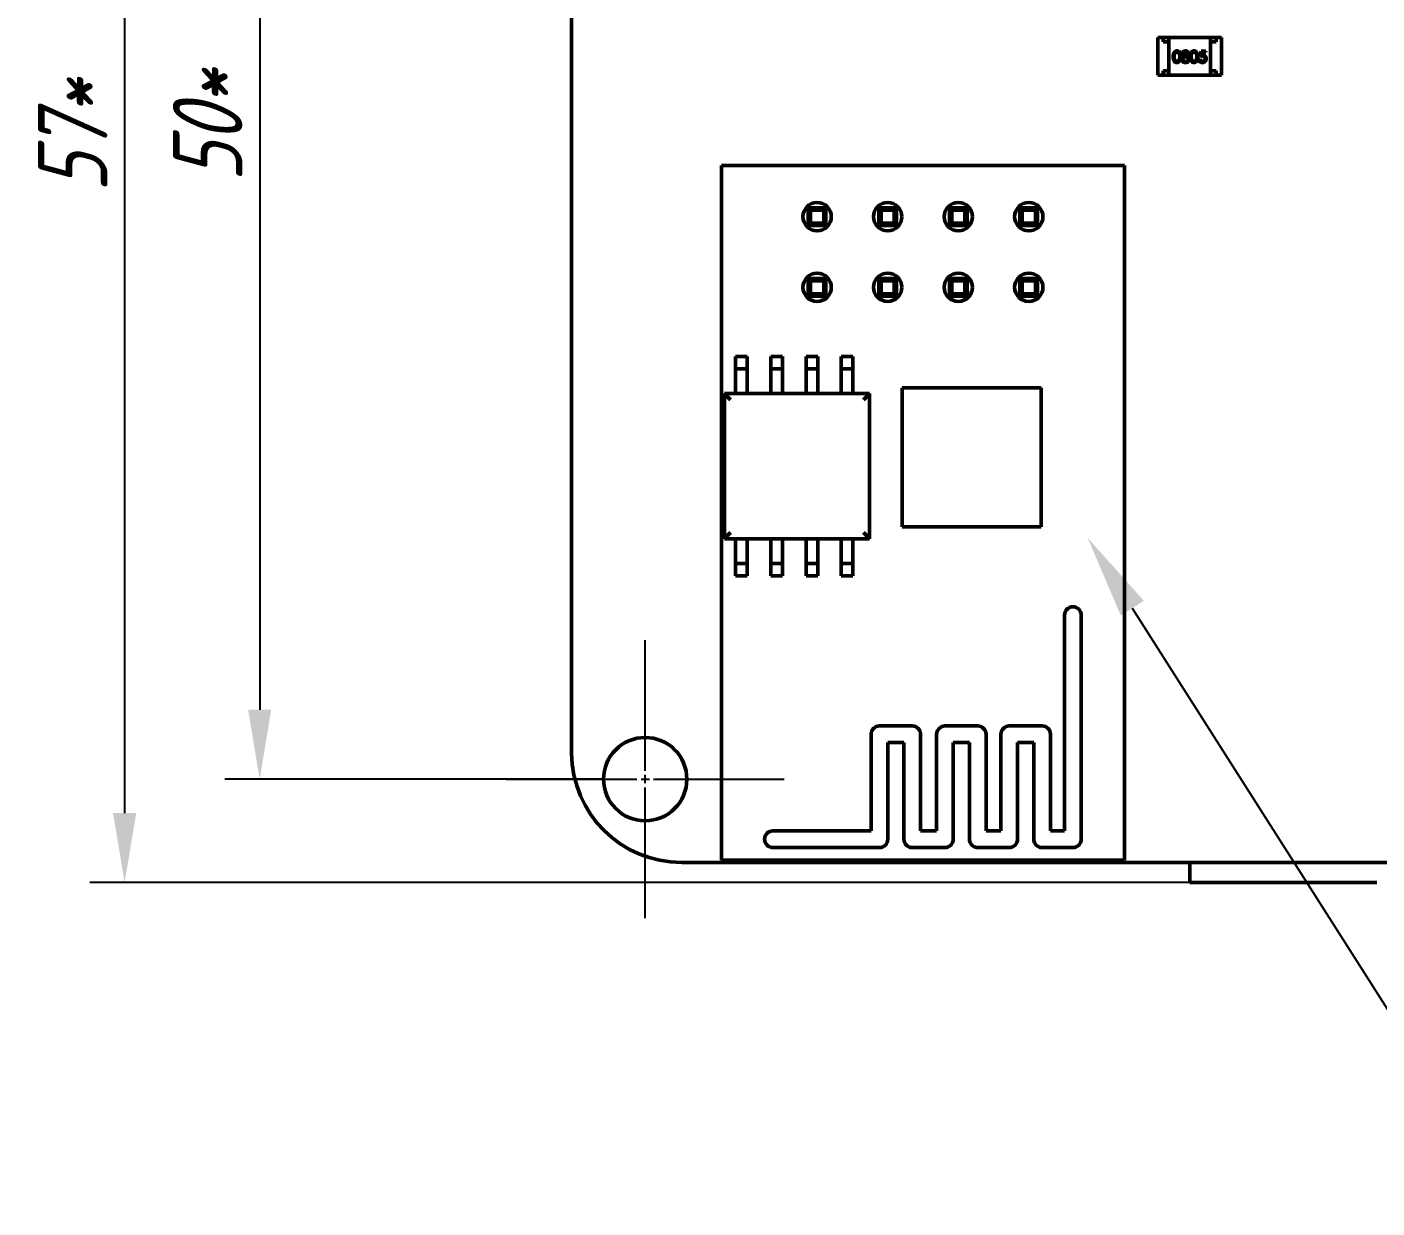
# Model space of a CAD drawing. Header units: millimetres. Extents: x 3004 to 446186229, y 1206 to 1506.
# Drawn here: x 3052.62 to 3101.22, y 1395.11 to 1437.61 of the extents above; entities that cross this region are included whole.
import ezdxf
from ezdxf import colors
from ezdxf.entities.mleader import LeaderData, LeaderLine
from ezdxf.math import Vec2, Vec3

# ---------------------------------------------------------------- set-up
doc = ezdxf.new("R2010")
doc.units = ezdxf.units.MM
doc.linetypes.add('CENTER2', pattern=[28.575, 19.05, -3.175, 3.175, -3.175])
doc.layers.add('Tonk', color=7, linetype='Continuous', lineweight=25)
doc.layers.add('Видимый контур (ГОСТ)', color=7, linetype='Continuous', lineweight=50)
doc.styles.get("Standard").update_dxf_attribs({"font": '', "width": 0.8, "oblique": 15})
doc.styles.get('Standard').set_extended_font_data('GOST type B')
doc.dimstyles.new('ISO-25', dxfattribs={"dimtxt": 2.5, "dimasz": 2.5, "dimexe": 1.25, "dimexo": 0, "dimtad": 1, "dimtxsty": 'Standard', "dimcen": 2.5, "dimadec": 0, "dimazin": 0, "dimtfac": 1, "dimtmove": 0, "dimatfit": 3, "dimfxl": 1, "dimarcsym": 0})

# ---------------------------------------------------------------- blocks, each defined once
blk = doc.blocks.new('*D36')
at = {"layer": 'Tonk', "color": 0, "lineweight": -2, "transparency": 16777216}
for p, q in [((3076.652, 1460.531), (3054.888, 1460.531)), ((3056.138, 1458.031), (3056.138, 1409.327)), ((3094.488, 1406.827), (3054.888, 1406.827))]:
    blk.add_line(p, q, dxfattribs=at)
at = {"layer": 'Tonk', "color": 0, "transparency": 16777216}
for points in [[(3055.721, 1458.031), (3056.555, 1458.031), (3056.138, 1460.531)], [(3055.721, 1409.327), (3056.555, 1409.327), (3056.138, 1406.827)]]:
    blk.add_solid(points, dxfattribs=at)
at = {"layer": 'Tonk', "color": 0, "transparency": 16777216, "insert": (3054.263, 1433.679), "char_height": 2.5, "attachment_point": 5, "rotation": 90}
blk.add_mtext('57*', dxfattribs=at)
blk = doc.blocks.new('*U42')
at = {"layer": 'Tonk', "color": 0, "linetype": 'CENTER2', "transparency": 16777216}
for p, q in [((0, 0.3), (0, 5)), ((-5, 0), (-0.3, 0)), ((0.3, 0), (5, 0)), ((0, -5), (0, -0.3))]:
    blk.add_line(p, q, dxfattribs=at)
at = {"layer": 'Tonk', "color": 0, "linetype": 'Continuous', "transparency": 16777216}
for p, q in [((-0.15, 0), (0.15, 0)), ((0, -0.15), (0, 0.15))]:
    blk.add_line(p, q, dxfattribs=at)
blk = doc.blocks.new('*D47')
at = {"layer": 'Tonk', "color": 0, "lineweight": -2, "transparency": 16777216}
for p, q in [((3073.377, 1457.537), (3059.749, 1457.537)), ((3060.999, 1455.037), (3060.999, 1413.047)), ((3073.377, 1410.547), (3059.749, 1410.547))]:
    blk.add_line(p, q, dxfattribs=at)
at = {"layer": 'Tonk', "color": 0, "transparency": 16777216}
for points in [[(3060.582, 1455.037), (3061.415, 1455.037), (3060.999, 1457.537)], [(3060.582, 1413.047), (3061.415, 1413.047), (3060.999, 1410.547)]]:
    blk.add_solid(points, dxfattribs=at)
at = {"layer": 'Tonk', "color": 0, "transparency": 16777216, "insert": (3059.124, 1434.042), "char_height": 2.5, "attachment_point": 5, "rotation": 90}
blk.add_mtext('50*', dxfattribs=at)

msp = doc.modelspace()

# ---------------------------------------------------------------- linework, layer by layer
at = {"layer": 'Видимый контур (ГОСТ)'}
for p, q in [((3072.22695, 1411.48704), (3072.22195, 1456.10204)), ((3093.32695, 1435.88204), (3093.32695, 1437.23204)), ((3093.32695, 1437.23204), (3093.52695, 1437.23204)), ((3093.72695, 1437.23204), (3093.52695, 1437.23204)), ((3093.52695, 1437.23204), (3093.52695, 1437.08204)), ((3093.52695, 1437.08204), (3093.72695, 1437.08204)), ((3095.22695, 1437.23204), (3093.72695, 1437.23204)), ((3093.72695, 1437.23204), (3093.72695, 1435.88204)), ((3093.72695, 1436.03204), (3093.72695, 1437.08204)), ((3095.42695, 1437.23204), (3095.22695, 1437.23204)), ((3095.22695, 1437.23204), (3095.22695, 1435.88204)), ((3095.22695, 1437.08204), (3095.42695, 1437.08204)), ((3095.22695, 1436.03204), (3095.22695, 1437.08204)), ((3095.62695, 1437.23204), (3095.42695, 1437.23204)), ((3095.42695, 1437.08204), (3095.42695, 1437.23204)), ((3095.62695, 1435.88204), (3095.62695, 1437.23204)), ((3094.85356, 1436.54421), (3094.89459, 1436.74421)), ((3094.89459, 1436.74421), (3095.05869, 1436.74421)), ((3094.92263, 1436.70319), (3094.90108, 1436.59798)), ((3095.05869, 1436.70319), (3094.92263, 1436.70319)), ((3095.05869, 1436.74421), (3095.05869, 1436.70319)), ((3094.81254, 1436.44678), (3094.84844, 1436.44678)), ((3093.32695, 1435.88204), (3093.52695, 1435.88204)), ((3093.52695, 1436.03204), (3093.52695, 1435.88204)), ((3093.72695, 1436.03204), (3093.52695, 1436.03204)), ((3093.52695, 1435.88204), (3093.72695, 1435.88204)), ((3095.22695, 1435.88204), (3093.72695, 1435.88204)), ((3095.42695, 1436.03204), (3095.22695, 1436.03204)), ((3095.22695, 1435.88204), (3095.42695, 1435.88204)), ((3095.42695, 1435.88204), (3095.42695, 1436.03204)), ((3095.62695, 1435.88204), (3095.42695, 1435.88204)), ((3077.62696, 1432.62705), (3077.62696, 1407.62705)), ((3092.12696, 1432.62705), (3077.62696, 1432.62705)), ((3092.12696, 1407.62705), (3092.12696, 1432.62705)), ((3080.74946, 1430.47044), (3080.74946, 1431.10544)), ((3080.74946, 1431.10544), (3081.38446, 1431.10544)), ((3080.82985, 1431.02506), (3080.74946, 1431.10544)), ((3080.82985, 1431.02506), (3081.30408, 1431.02506)), ((3080.82985, 1430.55083), (3080.82985, 1431.02506)), ((3081.30408, 1431.02506), (3081.38446, 1431.10544)), ((3081.30408, 1431.02506), (3081.30408, 1430.55083)), ((3081.38446, 1431.10544), (3081.38446, 1430.47044)), ((3083.28946, 1430.47044), (3083.28946, 1431.10544)), ((3083.28946, 1431.10544), (3083.92446, 1431.10544)), ((3083.36985, 1431.02506), (3083.28946, 1431.10544)), ((3083.36985, 1431.02506), (3083.84408, 1431.02506)), ((3083.36985, 1430.55083), (3083.36985, 1431.02506)), ((3083.84408, 1431.02506), (3083.92446, 1431.10544)), ((3083.84408, 1431.02506), (3083.84408, 1430.55083)), ((3083.92446, 1431.10544), (3083.92446, 1430.47044)), ((3085.82946, 1430.47044), (3085.82946, 1431.10544)), ((3085.82946, 1431.10544), (3086.46446, 1431.10544)), ((3085.90985, 1431.02506), (3085.82946, 1431.10544)), ((3085.90985, 1431.02506), (3086.38408, 1431.02506)), ((3085.90985, 1430.55083), (3085.90985, 1431.02506)), ((3086.38408, 1431.02506), (3086.46446, 1431.10544)), ((3086.38408, 1431.02506), (3086.38408, 1430.55083)), ((3086.46446, 1431.10544), (3086.46446, 1430.47044)), ((3088.36946, 1430.47044), (3088.36946, 1431.10544)), ((3088.36946, 1431.10544), (3089.00446, 1431.10544)), ((3088.44985, 1431.02506), (3088.36946, 1431.10544)), ((3088.44985, 1431.02506), (3088.92408, 1431.02506)), ((3088.44985, 1430.55083), (3088.44985, 1431.02506)), ((3088.92408, 1431.02506), (3089.00446, 1431.10544)), ((3088.92408, 1431.02506), (3088.92408, 1430.55083)), ((3089.00446, 1431.10544), (3089.00446, 1430.47044)), ((3080.82985, 1430.55083), (3080.74946, 1430.47044)), ((3081.38446, 1430.47044), (3080.74946, 1430.47044)), ((3081.30408, 1430.55083), (3080.82985, 1430.55083)), ((3081.30408, 1430.55083), (3081.38446, 1430.47044)), ((3083.36985, 1430.55083), (3083.28946, 1430.47044)), ((3083.92446, 1430.47044), (3083.28946, 1430.47044)), ((3083.84408, 1430.55083), (3083.36985, 1430.55083)), ((3083.84408, 1430.55083), (3083.92446, 1430.47044)), ((3085.90985, 1430.55083), (3085.82946, 1430.47044)), ((3086.46446, 1430.47044), (3085.82946, 1430.47044)), ((3086.38408, 1430.55083), (3085.90985, 1430.55083)), ((3086.38408, 1430.55083), (3086.46446, 1430.47044)), ((3088.44985, 1430.55083), (3088.36946, 1430.47044)), ((3089.00446, 1430.47044), (3088.36946, 1430.47044)), ((3088.92408, 1430.55083), (3088.44985, 1430.55083)), ((3088.92408, 1430.55083), (3089.00446, 1430.47044)), ((3080.74946, 1427.93044), (3080.74946, 1428.56544)), ((3080.74946, 1428.56544), (3081.38446, 1428.56544)), ((3080.82985, 1428.48506), (3080.74946, 1428.56544)), ((3080.82985, 1428.48506), (3081.30408, 1428.48506)), ((3080.82985, 1428.01083), (3080.82985, 1428.48506)), ((3081.30408, 1428.48506), (3081.38446, 1428.56544)), ((3081.30408, 1428.48506), (3081.30408, 1428.01083)), ((3081.38446, 1428.56544), (3081.38446, 1427.93044)), ((3083.28946, 1427.93044), (3083.28946, 1428.56544)), ((3083.28946, 1428.56544), (3083.92446, 1428.56544)), ((3083.36985, 1428.48506), (3083.28946, 1428.56544)), ((3083.36985, 1428.48506), (3083.84408, 1428.48506)), ((3083.36985, 1428.01083), (3083.36985, 1428.48506)), ((3083.84408, 1428.48506), (3083.92446, 1428.56544)), ((3083.84408, 1428.48506), (3083.84408, 1428.01083)), ((3083.92446, 1428.56544), (3083.92446, 1427.93044)), ((3085.82946, 1427.93044), (3085.82946, 1428.56544)), ((3085.82946, 1428.56544), (3086.46446, 1428.56544)), ((3085.90985, 1428.48506), (3085.82946, 1428.56544)), ((3085.90985, 1428.48506), (3086.38408, 1428.48506)), ((3085.90985, 1428.01083), (3085.90985, 1428.48506)), ((3086.38408, 1428.48506), (3086.46446, 1428.56544)), ((3086.38408, 1428.48506), (3086.38408, 1428.01083)), ((3086.46446, 1428.56544), (3086.46446, 1427.93044)), ((3088.36946, 1427.93044), (3088.36946, 1428.56544)), ((3088.36946, 1428.56544), (3089.00446, 1428.56544)), ((3088.44985, 1428.48506), (3088.36946, 1428.56544)), ((3088.44985, 1428.48506), (3088.92408, 1428.48506)), ((3088.44985, 1428.01083), (3088.44985, 1428.48506)), ((3088.92408, 1428.48506), (3089.00446, 1428.56544)), ((3088.92408, 1428.48506), (3088.92408, 1428.01083)), ((3089.00446, 1428.56544), (3089.00446, 1427.93044)), ((3080.82985, 1428.01083), (3080.74946, 1427.93044)), ((3081.38446, 1427.93044), (3080.74946, 1427.93044)), ((3081.30408, 1428.01083), (3080.82985, 1428.01083)), ((3081.30408, 1428.01083), (3081.38446, 1427.93044)), ((3083.36985, 1428.01083), (3083.28946, 1427.93044)), ((3083.92446, 1427.93044), (3083.28946, 1427.93044)), ((3083.84408, 1428.01083), (3083.36985, 1428.01083)), ((3083.84408, 1428.01083), (3083.92446, 1427.93044)), ((3085.90985, 1428.01083), (3085.82946, 1427.93044)), ((3086.46446, 1427.93044), (3085.82946, 1427.93044)), ((3086.38408, 1428.01083), (3085.90985, 1428.01083)), ((3086.38408, 1428.01083), (3086.46446, 1427.93044)), ((3088.44985, 1428.01083), (3088.36946, 1427.93044)), ((3089.00446, 1427.93044), (3088.36946, 1427.93044)), ((3088.92408, 1428.01083), (3088.44985, 1428.01083)), ((3088.92408, 1428.01083), (3089.00446, 1427.93044)), ((3078.12696, 1425.76205), (3078.54696, 1425.76205)), ((3078.12696, 1425.51205), (3078.12696, 1425.76205)), ((3078.12696, 1425.31205), (3078.12696, 1425.51205)), ((3078.54696, 1425.51205), (3078.54696, 1425.76205)), ((3078.54696, 1425.31205), (3078.54696, 1425.51205)), ((3079.39696, 1425.76205), (3079.81696, 1425.76205)), ((3079.39696, 1425.51205), (3079.39696, 1425.76205)), ((3079.39696, 1425.31205), (3079.39696, 1425.51205)), ((3079.81696, 1425.51205), (3079.81696, 1425.76205)), ((3079.81696, 1425.31205), (3079.81696, 1425.51205)), ((3080.66696, 1425.76205), (3081.08696, 1425.76205)), ((3080.66696, 1425.51205), (3080.66696, 1425.76205)), ((3080.66696, 1425.31205), (3080.66696, 1425.51205)), ((3081.08696, 1425.51205), (3081.08696, 1425.76205)), ((3081.08696, 1425.31205), (3081.08696, 1425.51205)), ((3081.93696, 1425.76205), (3082.35696, 1425.76205)), ((3081.93696, 1425.51205), (3081.93696, 1425.76205)), ((3081.93696, 1425.31205), (3081.93696, 1425.51205)), ((3082.35696, 1425.51205), (3082.35696, 1425.76205)), ((3082.35696, 1425.31205), (3082.35696, 1425.51205)), ((3078.12696, 1425.31205), (3078.54696, 1425.31205)), ((3078.12696, 1424.91205), (3078.12696, 1425.31205)), ((3078.54696, 1424.91205), (3078.54696, 1425.31205)), ((3079.39696, 1425.31205), (3079.81696, 1425.31205)), ((3079.39696, 1424.91205), (3079.39696, 1425.31205)), ((3079.81696, 1424.91205), (3079.81696, 1425.31205)), ((3080.66696, 1425.31205), (3081.08696, 1425.31205)), ((3080.66696, 1424.91205), (3080.66696, 1425.31205)), ((3081.08696, 1424.91205), (3081.08696, 1425.31205)), ((3081.93696, 1425.31205), (3082.35696, 1425.31205)), ((3081.93696, 1424.91205), (3081.93696, 1425.31205)), ((3082.35696, 1424.91205), (3082.35696, 1425.31205)), ((3078.12696, 1424.42705), (3078.12696, 1424.91205)), ((3078.54696, 1424.42705), (3078.54696, 1424.91205)), ((3079.39696, 1424.42705), (3079.39696, 1424.91205)), ((3079.81696, 1424.42705), (3079.81696, 1424.91205)), ((3080.66696, 1424.42705), (3080.66696, 1424.91205)), ((3081.08696, 1424.42705), (3081.08696, 1424.91205)), ((3081.93696, 1424.42705), (3081.93696, 1424.91205)), ((3082.35696, 1424.42705), (3082.35696, 1424.91205)), ((3084.12696, 1424.62705), (3084.12696, 1419.62705)), ((3089.12696, 1424.62705), (3084.12696, 1424.62705)), ((3089.12696, 1419.62705), (3089.12696, 1424.62705)), ((3077.72696, 1419.19705), (3077.72696, 1424.42705)), ((3077.72696, 1424.42705), (3082.95696, 1424.42705)), ((3077.83291, 1424.3211), (3077.72696, 1424.42705)), ((3077.83291, 1424.3211), (3077.95108, 1424.20293)), ((3082.85102, 1424.3211), (3082.73284, 1424.20293)), ((3082.85102, 1424.3211), (3082.95696, 1424.42705)), ((3082.95696, 1424.42705), (3082.95696, 1419.19705)), ((3084.12696, 1419.62705), (3089.12696, 1419.62705)), ((3077.83291, 1419.30299), (3077.72696, 1419.19705)), ((3082.95696, 1419.19705), (3077.72696, 1419.19705)), ((3077.83291, 1419.30299), (3077.95108, 1419.42117)), ((3078.12696, 1418.71205), (3078.12696, 1419.19705)), ((3078.54696, 1418.71205), (3078.54696, 1419.19705)), ((3079.39696, 1418.71205), (3079.39696, 1419.19705)), ((3079.81696, 1418.71205), (3079.81696, 1419.19705)), ((3080.66696, 1418.71205), (3080.66696, 1419.19705)), ((3081.08696, 1418.71205), (3081.08696, 1419.19705)), ((3081.93696, 1418.71205), (3081.93696, 1419.19705)), ((3082.35696, 1418.71205), (3082.35696, 1419.19705)), ((3082.85102, 1419.30299), (3082.73284, 1419.42117)), ((3082.85102, 1419.30299), (3082.95696, 1419.19705)), ((3078.12696, 1418.31205), (3078.12696, 1418.71205)), ((3078.54696, 1418.31205), (3078.54696, 1418.71205)), ((3079.39696, 1418.31205), (3079.39696, 1418.71205)), ((3079.81696, 1418.31205), (3079.81696, 1418.71205)), ((3080.66696, 1418.31205), (3080.66696, 1418.71205)), ((3081.08696, 1418.31205), (3081.08696, 1418.71205)), ((3081.93696, 1418.31205), (3081.93696, 1418.71205)), ((3082.35696, 1418.31205), (3082.35696, 1418.71205)), ((3078.12696, 1418.31205), (3078.54696, 1418.31205)), ((3078.12696, 1418.11205), (3078.12696, 1418.31205)), ((3078.54696, 1418.11205), (3078.54696, 1418.31205)), ((3079.39696, 1418.31205), (3079.81696, 1418.31205)), ((3079.39696, 1418.11205), (3079.39696, 1418.31205)), ((3079.81696, 1418.11205), (3079.81696, 1418.31205)), ((3080.66696, 1418.31205), (3081.08696, 1418.31205)), ((3080.66696, 1418.11205), (3080.66696, 1418.31205)), ((3081.08696, 1418.11205), (3081.08696, 1418.31205)), ((3081.93696, 1418.31205), (3082.35696, 1418.31205)), ((3081.93696, 1418.11205), (3081.93696, 1418.31205)), ((3082.35696, 1418.11205), (3082.35696, 1418.31205)), ((3078.12696, 1418.11205), (3078.12696, 1417.86205)), ((3078.12696, 1417.86205), (3078.54696, 1417.86205)), ((3078.54696, 1418.11205), (3078.54696, 1417.86205)), ((3079.39696, 1418.11205), (3079.39696, 1417.86205)), ((3079.39696, 1417.86205), (3079.81696, 1417.86205)), ((3079.81696, 1418.11205), (3079.81696, 1417.86205)), ((3080.66696, 1418.11205), (3080.66696, 1417.86205)), ((3080.66696, 1417.86205), (3081.08696, 1417.86205)), ((3081.08696, 1418.11205), (3081.08696, 1417.86205)), ((3081.93696, 1418.11205), (3081.93696, 1417.86205)), ((3081.93696, 1417.86205), (3082.35696, 1417.86205)), ((3082.35696, 1418.11205), (3082.35696, 1417.86205)), ((3089.97398, 1416.45005), (3089.97398, 1408.68605)), ((3090.57398, 1408.38605), (3090.57398, 1416.45005)), ((3084.48998, 1412.46005), (3083.31098, 1412.46005)), ((3086.84798, 1412.46005), (3085.66898, 1412.46005)), ((3089.16698, 1412.46005), (3087.98298, 1412.46005)), ((3083.01098, 1412.16005), (3083.01098, 1408.68605)), ((3083.61098, 1408.38605), (3083.61098, 1411.86005)), ((3083.61098, 1411.86005), (3084.18998, 1411.86005)), ((3084.18998, 1411.86005), (3084.18998, 1408.38605)), ((3084.78998, 1408.68605), (3084.78998, 1412.16005)), ((3085.36898, 1412.16005), (3085.36898, 1408.68605)), ((3085.96898, 1408.38605), (3085.96898, 1411.86005)), ((3085.96898, 1411.86005), (3086.54798, 1411.86005)), ((3086.54798, 1411.86005), (3086.54798, 1408.38605)), ((3087.14798, 1408.68605), (3087.14798, 1412.16005)), ((3087.68298, 1412.16005), (3087.68298, 1408.68605)), ((3088.28298, 1408.38605), (3088.28298, 1411.86005)), ((3088.28298, 1411.86005), (3088.86698, 1411.86005)), ((3088.86698, 1411.86005), (3088.86698, 1408.38605)), ((3089.46698, 1408.68605), (3089.46698, 1412.16005)), ((3083.01098, 1408.68605), (3079.47598, 1408.68605)), ((3085.36898, 1408.68605), (3084.78998, 1408.68605)), ((3087.68298, 1408.68605), (3087.14798, 1408.68605)), ((3089.97398, 1408.68605), (3089.46698, 1408.68605)), ((3079.47598, 1408.08605), (3083.31098, 1408.08605)), ((3084.48998, 1408.08605), (3085.66898, 1408.08605)), ((3086.84798, 1408.08605), (3087.98298, 1408.08605)), ((3089.16698, 1408.08605), (3090.27398, 1408.08605)), ((3179.74995, 1407.54704), (3076.19195, 1407.54604)), ((3077.62696, 1407.62705), (3092.12696, 1407.62705)), ((3094.48771, 1406.82693), (3094.48771, 1407.54622)), ((3094.48771, 1406.82693), (3094.62959, 1406.82693)), ((3095.27396, 1406.82693), (3094.62959, 1406.82693)), ((3095.27396, 1406.82693), (3095.63208, 1406.82693)), ((3100.86334, 1406.82693), (3095.63208, 1406.82693)), ((3100.86334, 1406.82693), (3101.22145, 1406.82693))]:
    msp.add_line(p, q, dxfattribs=at)
for centre, radius in [((3081.06696, 1430.78794), 0.51), ((3083.60696, 1430.78794), 0.51), ((3086.14696, 1430.78794), 0.51), ((3088.68696, 1430.78794), 0.51), ((3081.06696, 1428.24794), 0.51), ((3083.60696, 1428.24794), 0.51), ((3086.14696, 1428.24794), 0.51), ((3088.68696, 1428.24794), 0.51), ((3074.87695, 1410.54704), 1.5)]:
    msp.add_circle(centre, radius, dxfattribs=at)
for centre, radius, start, end in [((3090.27398, 1416.45005), 0.3, 0, 180), ((3083.31098, 1412.16005), 0.3, 90.000001, 180), ((3084.48998, 1412.16005), 0.3, 0.000001, 90.000001), ((3085.66898, 1412.16005), 0.3, 90, 180.000001), ((3086.84798, 1412.16005), 0.3, 0.000001, 90), ((3087.98298, 1412.16005), 0.3, 90.000001, 180), ((3089.16698, 1412.16005), 0.3, 0.000001, 90), ((3076.18919, 1411.50833), 3.96229, 180.307911, 270.03998), ((3079.47598, 1408.38605), 0.3, 90.000001, 270.000001), ((3083.31098, 1408.38605), 0.3, 270.000001, 0), ((3084.48998, 1408.38605), 0.3, 180.000001, 270.000001), ((3085.66898, 1408.38605), 0.3, 270.000001, 0), ((3086.84798, 1408.38605), 0.3, 180.000001, 270), ((3087.98298, 1408.38605), 0.3, 270.000001, 0), ((3089.16698, 1408.38605), 0.3, 180.000001, 270), ((3090.27398, 1408.38605), 0.3, 270.000001, 0)]:
    msp.add_arc(centre, radius, start, end, dxfattribs=at)
for points, knots in [([(3093.88433, 1436.54405), (3093.88437, 1436.55046), (3093.88444, 1436.56292), (3093.88525, 1436.58106), (3093.8866, 1436.59809), (3093.88844, 1436.61399), (3093.89069, 1436.62878), (3093.89368, 1436.6424), (3093.89709, 1436.65493), (3093.90104, 1436.66641), (3093.9055, 1436.67699), (3093.91034, 1436.68687), (3093.91578, 1436.69603), (3093.92149, 1436.70462), (3093.92771, 1436.71249), (3093.93426, 1436.71977), (3093.94139, 1436.72627), (3093.94887, 1436.73219), (3093.95676, 1436.73739), (3093.96483, 1436.74196), (3093.97315, 1436.74587), (3093.98173, 1436.74895), (3093.99049, 1436.75148), (3093.99947, 1436.75322), (3094.00869, 1436.75431), (3094.01491, 1436.75442), (3094.01807, 1436.75447)], [0, 0, 0, 0, 0.06859462, 0.13324604, 0.19431259, 0.25127922, 0.30451344, 0.35423491, 0.40048059, 0.44341075, 0.48401487, 0.5232523, 0.56104237, 0.59790024, 0.63351849, 0.66831435, 0.70249567, 0.73668535, 0.77029317, 0.80343726, 0.83591295, 0.86846025, 0.90084654, 0.93346652, 0.96625758, 1, 1, 1, 1]), ([(3094.01927, 1436.71344), (3094.01484, 1436.71321), (3094.00599, 1436.71275), (3093.99291, 1436.70947), (3093.98037, 1436.70375), (3093.9704, 1436.69747), (3093.96276, 1436.69149), (3093.95738, 1436.6863), (3093.95233, 1436.68063), (3093.94768, 1436.67441), (3093.94333, 1436.66773), (3093.93933, 1436.66053), (3093.93573, 1436.65278), (3093.93241, 1436.64448), (3093.92949, 1436.63539), (3093.92707, 1436.62535), (3093.92485, 1436.61433), (3093.92327, 1436.60225), (3093.92187, 1436.58919), (3093.92097, 1436.5751), (3093.92027, 1436.56001), (3093.92024, 1436.54958), (3093.92023, 1436.54421)], [0, 0, 0, 0, 0.06038662, 0.12088325, 0.18275462, 0.24781103, 0.2812991, 0.31508762, 0.3497024, 0.38485658, 0.4209662, 0.45851119, 0.49717472, 0.53760205, 0.58050302, 0.62746754, 0.67838821, 0.73398322, 0.7937467, 0.85771367, 0.92669786, 1, 1, 1, 1]), ([(3094.01807, 1436.75447), (3094.02125, 1436.75441), (3094.02757, 1436.7543), (3094.03693, 1436.75324), (3094.04606, 1436.75147), (3094.05495, 1436.74896), (3094.06365, 1436.74586), (3094.0721, 1436.74196), (3094.08035, 1436.73743), (3094.08827, 1436.7321), (3094.09595, 1436.72616), (3094.1032, 1436.71944), (3094.11003, 1436.71202), (3094.1165, 1436.70397), (3094.12245, 1436.69513), (3094.12812, 1436.68567), (3094.13319, 1436.67542), (3094.13807, 1436.66454), (3094.14229, 1436.65274), (3094.14609, 1436.64008), (3094.14916, 1436.62642), (3094.15172, 1436.61181), (3094.1537, 1436.59622), (3094.15515, 1436.57968), (3094.15591, 1436.56217), (3094.15605, 1436.5502), (3094.15613, 1436.54405)], [0, 0, 0, 0, 0.03378812, 0.06719393, 0.09986241, 0.13256661, 0.16515117, 0.19791319, 0.231319, 0.26508328, 0.29925531, 0.33439857, 0.36994282, 0.40628356, 0.44406382, 0.48299771, 0.52335445, 0.56553659, 0.60961292, 0.65639081, 0.70588549, 0.7583245, 0.81383178, 0.87279456, 0.93472223, 1, 1, 1, 1]), ([(3094.12023, 1436.54421), (3094.12017, 1436.54902), (3094.12004, 1436.55843), (3094.11957, 1436.5722), (3094.11836, 1436.58528), (3094.11701, 1436.59773), (3094.11502, 1436.60947), (3094.11288, 1436.62061), (3094.11, 1436.631), (3094.10692, 1436.64081), (3094.1034, 1436.64993), (3094.09953, 1436.6584), (3094.09539, 1436.66627), (3094.09089, 1436.6735), (3094.08609, 1436.68013), (3094.08086, 1436.68603), (3094.07541, 1436.69138), (3094.06777, 1436.69749), (3094.05778, 1436.70372), (3094.04534, 1436.70946), (3094.03239, 1436.71275), (3094.02364, 1436.71321), (3094.01927, 1436.71344)], [0, 0, 0, 0, 0.0656812, 0.12848646, 0.18817513, 0.24510613, 0.29944842, 0.35082294, 0.39994168, 0.44667174, 0.49125453, 0.53337634, 0.57385275, 0.61252631, 0.64959714, 0.68553204, 0.72010579, 0.75383766, 0.81892542, 0.88049346, 0.94031133, 1, 1, 1, 1]), ([(3094.21254, 1436.65183), (3094.21272, 1436.65609), (3094.2131, 1436.66466), (3094.21614, 1436.67741), (3094.22109, 1436.68994), (3094.22782, 1436.70218), (3094.23621, 1436.71372), (3094.24627, 1436.72406), (3094.25777, 1436.73313), (3094.27065, 1436.74074), (3094.2845, 1436.74693), (3094.29912, 1436.7512), (3094.31425, 1436.75399), (3094.32454, 1436.75431), (3094.32977, 1436.75447)], [0, 0, 0, 0, 0.07405843, 0.14887035, 0.22666767, 0.30773476, 0.3911572, 0.47392936, 0.55792775, 0.64498929, 0.73336406, 0.82109204, 0.90928721, 1, 1, 1, 1]), ([(3094.27095, 1436.56705), (3094.26631, 1436.56958), (3094.25733, 1436.57448), (3094.24544, 1436.58348), (3094.23522, 1436.59322), (3094.22696, 1436.60393), (3094.22046, 1436.61524), (3094.216, 1436.62711), (3094.21299, 1436.63931), (3094.21269, 1436.64764), (3094.21254, 1436.65183)], [0, 0, 0, 0, 0.14586006, 0.2824259, 0.4108504, 0.53502942, 0.65470108, 0.77013343, 0.88455584, 1, 1, 1, 1]), ([(3094.32776, 1436.71344), (3094.32496, 1436.71337), (3094.31947, 1436.71322), (3094.31142, 1436.71246), (3094.30376, 1436.71098), (3094.29642, 1436.70901), (3094.2895, 1436.70635), (3094.2829, 1436.70322), (3094.27673, 1436.69941), (3094.27092, 1436.69514), (3094.2657, 1436.69045), (3094.26105, 1436.68555), (3094.2572, 1436.68037), (3094.25393, 1436.67502), (3094.25155, 1436.66935), (3094.24977, 1436.66353), (3094.24857, 1436.65748), (3094.24848, 1436.65335), (3094.24844, 1436.65126)], [0, 0, 0, 0, 0.07524331, 0.14720881, 0.21644709, 0.28402504, 0.35065545, 0.41503132, 0.47962983, 0.54465163, 0.60804424, 0.66782757, 0.72511425, 0.78099171, 0.835527, 0.88943815, 0.94407209, 1, 1, 1, 1]), ([(3094.24844, 1436.65126), (3094.24851, 1436.64918), (3094.24867, 1436.64505), (3094.24987, 1436.63895), (3094.25166, 1436.63296), (3094.25448, 1436.62722), (3094.25786, 1436.62152), (3094.26203, 1436.61602), (3094.267, 1436.61069), (3094.2726, 1436.60557), (3094.2787, 1436.60079), (3094.28517, 1436.59663), (3094.29192, 1436.59315), (3094.29888, 1436.59026), (3094.30612, 1436.58801), (3094.3136, 1436.58641), (3094.32133, 1436.58542), (3094.32656, 1436.5853), (3094.3292, 1436.58524)], [0, 0, 0, 0, 0.05456395, 0.1078262, 0.16192371, 0.2175097, 0.27449833, 0.33481476, 0.39755495, 0.46475458, 0.53290121, 0.60009721, 0.66535416, 0.73108363, 0.79688349, 0.86329159, 0.93083122, 1, 1, 1, 1]), ([(3094.40741, 1436.65207), (3094.40735, 1436.65397), (3094.40723, 1436.65774), (3094.40623, 1436.66331), (3094.40459, 1436.66875), (3094.40237, 1436.67411), (3094.39944, 1436.67932), (3094.39597, 1436.68445), (3094.39175, 1436.68939), (3094.38702, 1436.69425), (3094.38166, 1436.69875), (3094.37567, 1436.70271), (3094.36909, 1436.70607), (3094.36191, 1436.7088), (3094.35417, 1436.71085), (3094.3459, 1436.71239), (3094.33702, 1436.71325), (3094.33092, 1436.71338), (3094.32776, 1436.71344)], [0, 0, 0, 0, 0.05090244, 0.10103404, 0.15108382, 0.20306199, 0.25624843, 0.31084671, 0.3687691, 0.43001504, 0.49251965, 0.55604872, 0.62199568, 0.69019237, 0.76138485, 0.83635622, 0.91548701, 1, 1, 1, 1]), ([(3094.3292, 1436.58524), (3094.3326, 1436.58534), (3094.33937, 1436.58554), (3094.34935, 1436.58738), (3094.35904, 1436.59029), (3094.36836, 1436.59426), (3094.37706, 1436.59925), (3094.38481, 1436.60521), (3094.39156, 1436.61203), (3094.39722, 1436.61958), (3094.40161, 1436.62762), (3094.40503, 1436.63569), (3094.40702, 1436.64388), (3094.40728, 1436.64936), (3094.40741, 1436.65207)], [0, 0, 0, 0, 0.08968994, 0.17849401, 0.26683775, 0.35655818, 0.44533425, 0.53080584, 0.61407622, 0.69770709, 0.77914195, 0.85535359, 0.92855682, 1, 1, 1, 1]), ([(3094.32977, 1436.75447), (3094.33485, 1436.7543), (3094.34488, 1436.75398), (3094.35962, 1436.75126), (3094.37373, 1436.74672), (3094.38715, 1436.74056), (3094.39964, 1436.73297), (3094.41068, 1436.72378), (3094.42044, 1436.71348), (3094.4285, 1436.70195), (3094.43515, 1436.68976), (3094.43978, 1436.677), (3094.44275, 1436.66395), (3094.44312, 1436.65513), (3094.44331, 1436.6507)], [0, 0, 0, 0, 0.08940971, 0.17630576, 0.2626259, 0.34944573, 0.43549826, 0.51892813, 0.60135466, 0.68425642, 0.76580674, 0.84487687, 0.92227979, 1, 1, 1, 1]), ([(3094.44331, 1436.6507), (3094.44314, 1436.64636), (3094.44282, 1436.63784), (3094.44011, 1436.62541), (3094.43555, 1436.61378), (3094.42932, 1436.6028), (3094.42121, 1436.59267), (3094.41131, 1436.58328), (3094.39971, 1436.57453), (3094.39099, 1436.5696), (3094.3865, 1436.56705)], [0, 0, 0, 0, 0.12190404, 0.23941261, 0.3554101, 0.47209073, 0.59285898, 0.71870347, 0.85489238, 1, 1, 1, 1]), ([(3094.49972, 1436.54405), (3094.49975, 1436.55046), (3094.49983, 1436.56292), (3094.50064, 1436.58106), (3094.50198, 1436.59809), (3094.50383, 1436.61399), (3094.50607, 1436.62878), (3094.50907, 1436.6424), (3094.51248, 1436.65493), (3094.51642, 1436.66641), (3094.52088, 1436.67699), (3094.52573, 1436.68687), (3094.53117, 1436.69603), (3094.53688, 1436.70462), (3094.5431, 1436.71249), (3094.54964, 1436.71977), (3094.55678, 1436.72627), (3094.56425, 1436.73219), (3094.57214, 1436.73739), (3094.58022, 1436.74196), (3094.58853, 1436.74587), (3094.59711, 1436.74895), (3094.60588, 1436.75148), (3094.61486, 1436.75322), (3094.62408, 1436.75431), (3094.6303, 1436.75442), (3094.63345, 1436.75447)], [0, 0, 0, 0, 0.06859462, 0.13324604, 0.19431259, 0.25127922, 0.30451344, 0.35423491, 0.40048059, 0.44341075, 0.48401487, 0.5232523, 0.56104237, 0.59790024, 0.63351849, 0.66831435, 0.70249567, 0.73668535, 0.77029317, 0.80343726, 0.83591295, 0.86846025, 0.90084654, 0.93346652, 0.96625758, 1, 1, 1, 1]), ([(3094.63465, 1436.71344), (3094.63023, 1436.71321), (3094.62137, 1436.71275), (3094.60829, 1436.70947), (3094.59576, 1436.70375), (3094.58578, 1436.69747), (3094.57814, 1436.69149), (3094.57276, 1436.6863), (3094.56772, 1436.68063), (3094.56307, 1436.67441), (3094.55872, 1436.66773), (3094.55472, 1436.66053), (3094.55112, 1436.65278), (3094.54779, 1436.64448), (3094.54487, 1436.63539), (3094.54246, 1436.62535), (3094.54023, 1436.61433), (3094.53866, 1436.60225), (3094.53725, 1436.58919), (3094.53635, 1436.5751), (3094.53565, 1436.56001), (3094.53563, 1436.54958), (3094.53561, 1436.54421)], [0, 0, 0, 0, 0.06038662, 0.12088325, 0.18275462, 0.24781103, 0.2812991, 0.31508762, 0.3497024, 0.38485658, 0.4209662, 0.45851119, 0.49717472, 0.53760205, 0.58050302, 0.62746754, 0.67838821, 0.73398322, 0.7937467, 0.85771367, 0.92669786, 1, 1, 1, 1]), ([(3094.63345, 1436.75447), (3094.63663, 1436.75441), (3094.64296, 1436.7543), (3094.65231, 1436.75324), (3094.66145, 1436.75147), (3094.67033, 1436.74896), (3094.67903, 1436.74586), (3094.68748, 1436.74196), (3094.69573, 1436.73743), (3094.70366, 1436.7321), (3094.71134, 1436.72616), (3094.71859, 1436.71944), (3094.72541, 1436.71202), (3094.73189, 1436.70397), (3094.73784, 1436.69513), (3094.7435, 1436.68567), (3094.74857, 1436.67542), (3094.75346, 1436.66454), (3094.75767, 1436.65274), (3094.76148, 1436.64008), (3094.76455, 1436.62642), (3094.76711, 1436.61181), (3094.76909, 1436.59622), (3094.77053, 1436.57968), (3094.77129, 1436.56217), (3094.77144, 1436.5502), (3094.77151, 1436.54405)], [0, 0, 0, 0, 0.03378812, 0.06719393, 0.09986241, 0.13256661, 0.16515117, 0.19791319, 0.231319, 0.26508328, 0.29925531, 0.33439857, 0.36994282, 0.40628356, 0.44406382, 0.48299771, 0.52335445, 0.56553659, 0.60961292, 0.65639081, 0.70588549, 0.7583245, 0.81383178, 0.87279456, 0.93472223, 1, 1, 1, 1]), ([(3094.73561, 1436.54421), (3094.73555, 1436.54902), (3094.73543, 1436.55843), (3094.73496, 1436.5722), (3094.73374, 1436.58528), (3094.7324, 1436.59773), (3094.73041, 1436.60947), (3094.72826, 1436.62061), (3094.72538, 1436.631), (3094.72231, 1436.64081), (3094.71879, 1436.64993), (3094.71491, 1436.6584), (3094.71077, 1436.66627), (3094.70627, 1436.6735), (3094.70147, 1436.68013), (3094.69625, 1436.68603), (3094.69079, 1436.69138), (3094.68316, 1436.69749), (3094.67316, 1436.70372), (3094.66072, 1436.70946), (3094.64778, 1436.71275), (3094.63902, 1436.71321), (3094.63465, 1436.71344)], [0, 0, 0, 0, 0.0656812, 0.12848646, 0.18817513, 0.24510613, 0.29944842, 0.35082294, 0.39994168, 0.44667174, 0.49125453, 0.53337634, 0.57385275, 0.61252631, 0.64959714, 0.68553204, 0.72010579, 0.75383766, 0.81892542, 0.88049346, 0.94031133, 1, 1, 1, 1]), ([(3094.90108, 1436.59798), (3094.90531, 1436.59915), (3094.91352, 1436.60141), (3094.92563, 1436.60393), (3094.93712, 1436.60544), (3094.94458, 1436.60565), (3094.94819, 1436.60575)], [0, 0, 0, 0, 0.27506837, 0.53290146, 0.77397346, 1, 1, 1, 1]), ([(3094.94819, 1436.60575), (3094.95266, 1436.60566), (3094.96144, 1436.60547), (3094.97429, 1436.60364), (3094.98656, 1436.60077), (3094.99822, 1436.59675), (3095.00929, 1436.59162), (3095.01967, 1436.58521), (3095.02952, 1436.57772), (3095.03865, 1436.56911), (3095.04694, 1436.55963), (3095.05423, 1436.54944), (3095.06042, 1436.53864), (3095.0654, 1436.52712), (3095.06937, 1436.51501), (3095.07202, 1436.50218), (3095.07378, 1436.48876), (3095.07398, 1436.47958), (3095.07408, 1436.4749)], [0, 0, 0, 0, 0.06580765, 0.12939427, 0.19089406, 0.25128107, 0.31081496, 0.37037099, 0.43076826, 0.49288125, 0.55510395, 0.61606705, 0.67725603, 0.73825981, 0.80076213, 0.86477758, 0.93104529, 1, 1, 1, 1]), ([(3094.01807, 1436.33396), (3094.01491, 1436.33401), (3094.00869, 1436.33412), (3093.99947, 1436.3352), (3093.99053, 1436.33695), (3093.98181, 1436.3394), (3093.97327, 1436.34239), (3093.96503, 1436.3463), (3093.957, 1436.35079), (3093.94919, 1436.35591), (3093.94176, 1436.36178), (3093.93467, 1436.36827), (3093.92808, 1436.37554), (3093.92195, 1436.38348), (3093.91612, 1436.39201), (3093.91077, 1436.40126), (3093.90581, 1436.41119), (3093.90128, 1436.42185), (3093.89726, 1436.43341), (3093.89371, 1436.446), (3093.89091, 1436.45973), (3093.88851, 1436.47448), (3093.88658, 1436.49033), (3093.88526, 1436.50728), (3093.88444, 1436.52532), (3093.88437, 1436.5377), (3093.88433, 1436.54405)], [0, 0, 0, 0, 0.03378715, 0.06662166, 0.09928488, 0.13136117, 0.16358519, 0.19610393, 0.22890225, 0.26215806, 0.29599122, 0.33021785, 0.36505983, 0.40095074, 0.43762038, 0.47570753, 0.51538069, 0.55641354, 0.59976483, 0.64642416, 0.69643144, 0.74978152, 0.80657331, 0.86743553, 0.93188675, 1, 1, 1, 1]), ([(3093.92023, 1436.54421), (3093.92024, 1436.53887), (3093.92027, 1436.5285), (3093.92096, 1436.51343), (3093.92191, 1436.49938), (3093.92312, 1436.48632), (3093.92493, 1436.47431), (3093.92695, 1436.46325), (3093.92941, 1436.4532), (3093.93233, 1436.44411), (3093.93565, 1436.4358), (3093.93927, 1436.42808), (3093.94316, 1436.42084), (3093.94752, 1436.41415), (3093.95226, 1436.40799), (3093.95729, 1436.40225), (3093.96278, 1436.39713), (3093.97038, 1436.39099), (3093.98042, 1436.38464), (3093.99306, 1436.37912), (3094.00605, 1436.37564), (3094.01487, 1436.3752), (3094.01927, 1436.37498)], [0, 0, 0, 0, 0.07295107, 0.14158369, 0.20592646, 0.26530136, 0.32059723, 0.3718165, 0.41878977, 0.46169873, 0.50213358, 0.54080432, 0.57818053, 0.61429687, 0.64967824, 0.68429946, 0.71835895, 0.75208086, 0.81765244, 0.87972208, 0.93996556, 1, 1, 1, 1]), ([(3094.15613, 1436.54405), (3094.15605, 1436.53794), (3094.15591, 1436.52602), (3094.15516, 1436.50859), (3094.15368, 1436.49213), (3094.15182, 1436.47661), (3094.14926, 1436.46209), (3094.1461, 1436.44852), (3094.1426, 1436.43584), (3094.13827, 1436.42415), (3094.13354, 1436.4133), (3094.12839, 1436.40317), (3094.12288, 1436.39366), (3094.11687, 1436.38486), (3094.11046, 1436.3767), (3094.10352, 1436.36933), (3094.09624, 1436.36257), (3094.08854, 1436.35655), (3094.08049, 1436.35129), (3094.07227, 1436.34658), (3094.06372, 1436.34278), (3094.05505, 1436.33952), (3094.04612, 1436.33703), (3094.03695, 1436.3353), (3094.02758, 1436.3341), (3094.02125, 1436.334), (3094.01807, 1436.33396)], [0, 0, 0, 0, 0.06506329, 0.12677317, 0.18551576, 0.24076468, 0.2929798, 0.34225037, 0.38891929, 0.43277566, 0.47462843, 0.51477469, 0.55360589, 0.59142641, 0.62802812, 0.66380363, 0.69898434, 0.73359149, 0.76762847, 0.80120835, 0.83426384, 0.86698069, 0.89971974, 0.93270191, 0.96617588, 1, 1, 1, 1]), ([(3094.01927, 1436.37498), (3094.0237, 1436.37517), (3094.03255, 1436.37553), (3094.04548, 1436.37905), (3094.05803, 1436.38436), (3094.06787, 1436.39064), (3094.07535, 1436.39662), (3094.08071, 1436.40172), (3094.08563, 1436.40743), (3094.0903, 1436.41359), (3094.09458, 1436.42032), (3094.09847, 1436.42758), (3094.10203, 1436.4354), (3094.10405, 1436.44086), (3094.10509, 1436.44365)], [0, 0, 0, 0, 0.1128134, 0.22539388, 0.33959481, 0.45967541, 0.52173519, 0.58392584, 0.64817414, 0.71388104, 0.78100445, 0.85145093, 0.92405069, 1, 1, 1, 1]), ([(3094.10509, 1436.44365), (3094.10629, 1436.44722), (3094.10874, 1436.45447), (3094.1119, 1436.46571), (3094.11438, 1436.4775), (3094.11662, 1436.48978), (3094.11814, 1436.50263), (3094.11937, 1436.51602), (3094.12009, 1436.52994), (3094.12018, 1436.5394), (3094.12023, 1436.54421)], [0, 0, 0, 0, 0.11058834, 0.22454175, 0.34250349, 0.4643241, 0.59075603, 0.72222748, 0.85884284, 1, 1, 1, 1]), ([(3094.19202, 1436.45743), (3094.19209, 1436.46024), (3094.19222, 1436.46579), (3094.19312, 1436.47398), (3094.19458, 1436.48196), (3094.19655, 1436.48975), (3094.19922, 1436.49729), (3094.20245, 1436.50462), (3094.20621, 1436.51175), (3094.21057, 1436.51872), (3094.21563, 1436.52542), (3094.22136, 1436.53198), (3094.22788, 1436.53829), (3094.23511, 1436.54443), (3094.24297, 1436.55051), (3094.25166, 1436.5562), (3094.26096, 1436.5619), (3094.26756, 1436.5653), (3094.27095, 1436.56705)], [0, 0, 0, 0, 0.05885359, 0.11631546, 0.17267484, 0.22878039, 0.28458036, 0.34025651, 0.39662981, 0.45350726, 0.51231819, 0.57264844, 0.63602194, 0.70236295, 0.77148306, 0.84418448, 0.92006979, 1, 1, 1, 1]), ([(3094.32736, 1436.33396), (3094.32199, 1436.33409), (3094.31153, 1436.33434), (3094.29632, 1436.33608), (3094.28213, 1436.33912), (3094.26889, 1436.34329), (3094.25669, 1436.34871), (3094.24555, 1436.35545), (3094.23531, 1436.36325), (3094.22629, 1436.37233), (3094.21828, 1436.38205), (3094.21124, 1436.39208), (3094.20539, 1436.40241), (3094.20044, 1436.4129), (3094.19665, 1436.4237), (3094.19403, 1436.43474), (3094.19236, 1436.44601), (3094.19214, 1436.45361), (3094.19202, 1436.45743)], [0, 0, 0, 0, 0.07855643, 0.15286284, 0.22355969, 0.29037494, 0.35540307, 0.41829116, 0.48038856, 0.54307262, 0.60492394, 0.66439831, 0.72194255, 0.77837489, 0.83382994, 0.88886124, 0.94408894, 1, 1, 1, 1]), ([(3094.33009, 1436.54421), (3094.32653, 1436.54415), (3094.31955, 1436.54403), (3094.30933, 1436.54264), (3094.29951, 1436.54072), (3094.29015, 1436.5378), (3094.28123, 1436.53401), (3094.27271, 1436.52945), (3094.26466, 1436.52405), (3094.25719, 1436.51789), (3094.25036, 1436.51126), (3094.24437, 1436.50423), (3094.23929, 1436.49695), (3094.23519, 1436.48932), (3094.23183, 1436.48149), (3094.22962, 1436.47329), (3094.22821, 1436.46486), (3094.22802, 1436.45912), (3094.22792, 1436.45623)], [0, 0, 0, 0, 0.07126869, 0.13981179, 0.20649743, 0.27153524, 0.33608183, 0.40052839, 0.46498384, 0.53005031, 0.59442341, 0.65558271, 0.71484911, 0.77211506, 0.82899921, 0.88512216, 0.94207935, 1, 1, 1, 1]), ([(3094.22792, 1436.45623), (3094.22808, 1436.45264), (3094.22839, 1436.44551), (3094.23084, 1436.43498), (3094.23477, 1436.42478), (3094.24026, 1436.41501), (3094.24706, 1436.40587), (3094.25542, 1436.39791), (3094.26482, 1436.39083), (3094.27557, 1436.38511), (3094.28733, 1436.38053), (3094.30007, 1436.37738), (3094.31362, 1436.3753), (3094.32297, 1436.37509), (3094.32776, 1436.37498)], [0, 0, 0, 0, 0.07489821, 0.14859629, 0.22447123, 0.30232274, 0.38191862, 0.4611487, 0.54241712, 0.62671608, 0.71459683, 0.80490292, 0.90012725, 1, 1, 1, 1]), ([(3094.43353, 1436.37787), (3094.43035, 1436.37437), (3094.42403, 1436.36742), (3094.41319, 1436.3584), (3094.40131, 1436.35082), (3094.38841, 1436.34464), (3094.37453, 1436.33983), (3094.35969, 1436.33637), (3094.34384, 1436.33439), (3094.33295, 1436.3341), (3094.32736, 1436.33396)], [0, 0, 0, 0, 0.11928345, 0.23709288, 0.35479604, 0.4745763, 0.59746007, 0.72492615, 0.8588832, 1, 1, 1, 1]), ([(3094.32776, 1436.37498), (3094.3315, 1436.37505), (3094.3388, 1436.37519), (3094.34944, 1436.37643), (3094.35948, 1436.37839), (3094.3689, 1436.38124), (3094.3778, 1436.38472), (3094.38605, 1436.3892), (3094.39384, 1436.39429), (3094.4008, 1436.40033), (3094.40713, 1436.40679), (3094.41265, 1436.41362), (3094.41745, 1436.42064), (3094.42121, 1436.42802), (3094.42422, 1436.43561), (3094.42638, 1436.44348), (3094.42772, 1436.45165), (3094.42785, 1436.45719), (3094.42792, 1436.46)], [0, 0, 0, 0, 0.07655893, 0.14916135, 0.21882685, 0.28556714, 0.35031311, 0.41412515, 0.47717916, 0.54036802, 0.60220239, 0.66203365, 0.71993441, 0.77590743, 0.83111486, 0.88666745, 0.94255236, 1, 1, 1, 1]), ([(3094.42792, 1436.46), (3094.42782, 1436.46273), (3094.42761, 1436.46811), (3094.42632, 1436.47608), (3094.42404, 1436.48378), (3094.42092, 1436.49131), (3094.41676, 1436.49851), (3094.41187, 1436.50556), (3094.40596, 1436.51227), (3094.39928, 1436.5187), (3094.39201, 1436.52465), (3094.38427, 1436.52991), (3094.37614, 1436.53434), (3094.36763, 1436.53794), (3094.35875, 1436.54077), (3094.34952, 1436.54275), (3094.33992, 1436.544), (3094.3334, 1436.54414), (3094.33009, 1436.54421)], [0, 0, 0, 0, 0.05733943, 0.11306333, 0.16918145, 0.22577456, 0.2838263, 0.34345428, 0.40590696, 0.47139226, 0.53800283, 0.60306356, 0.66760183, 0.73222544, 0.79700481, 0.86304799, 0.93035699, 1, 1, 1, 1]), ([(3094.3865, 1436.56705), (3094.38977, 1436.56534), (3094.39616, 1436.56201), (3094.40525, 1436.55665), (3094.41356, 1436.551), (3094.42132, 1436.54533), (3094.42839, 1436.53942), (3094.43469, 1436.53324), (3094.44038, 1436.52696), (3094.44535, 1436.52046), (3094.44971, 1436.51376), (3094.45348, 1436.50685), (3094.45671, 1436.49973), (3094.45926, 1436.49234), (3094.46137, 1436.48478), (3094.46282, 1436.47695), (3094.4636, 1436.46891), (3094.46375, 1436.46347), (3094.46382, 1436.46072)], [0, 0, 0, 0, 0.07952483, 0.15509998, 0.22721982, 0.2959105, 0.36205588, 0.42552012, 0.48581272, 0.54449471, 0.60145964, 0.65784059, 0.71397447, 0.76946795, 0.82612997, 0.88288536, 0.94070088, 1, 1, 1, 1]), ([(3094.46382, 1436.46072), (3094.46373, 1436.45687), (3094.46356, 1436.44925), (3094.46204, 1436.43799), (3094.45976, 1436.42707), (3094.45644, 1436.41647), (3094.45213, 1436.40625), (3094.44682, 1436.39641), (3094.4408, 1436.38679), (3094.43597, 1436.38086), (3094.43353, 1436.37787)], [0, 0, 0, 0, 0.12815819, 0.25367314, 0.37732531, 0.49938455, 0.62291837, 0.74583939, 0.87139529, 1, 1, 1, 1]), ([(3094.63345, 1436.33396), (3094.6303, 1436.33401), (3094.62408, 1436.33412), (3094.61486, 1436.3352), (3094.60591, 1436.33695), (3094.59719, 1436.3394), (3094.58865, 1436.34239), (3094.58041, 1436.3463), (3094.57238, 1436.35079), (3094.56458, 1436.35591), (3094.55715, 1436.36178), (3094.55005, 1436.36827), (3094.54346, 1436.37554), (3094.53733, 1436.38348), (3094.53151, 1436.39201), (3094.52615, 1436.40126), (3094.52119, 1436.41119), (3094.51666, 1436.42185), (3094.51265, 1436.43341), (3094.5091, 1436.446), (3094.5063, 1436.45973), (3094.5039, 1436.47448), (3094.50196, 1436.49033), (3094.50064, 1436.50728), (3094.49983, 1436.52532), (3094.49975, 1436.5377), (3094.49972, 1436.54405)], [0, 0, 0, 0, 0.03378715, 0.06662166, 0.09928488, 0.13136117, 0.16358519, 0.19610393, 0.22890225, 0.26215806, 0.29599122, 0.33021785, 0.36505983, 0.40095074, 0.43762038, 0.47570753, 0.51538069, 0.55641354, 0.59976483, 0.64642416, 0.69643144, 0.74978152, 0.80657331, 0.86743553, 0.93188675, 1, 1, 1, 1]), ([(3094.53561, 1436.54421), (3094.53563, 1436.53887), (3094.53565, 1436.5285), (3094.53635, 1436.51343), (3094.53729, 1436.49938), (3094.53851, 1436.48632), (3094.54031, 1436.47431), (3094.54234, 1436.46325), (3094.5448, 1436.4532), (3094.54771, 1436.44411), (3094.55103, 1436.4358), (3094.55465, 1436.42808), (3094.55855, 1436.42084), (3094.5629, 1436.41415), (3094.56765, 1436.40799), (3094.57267, 1436.40225), (3094.57817, 1436.39713), (3094.58577, 1436.39099), (3094.5958, 1436.38464), (3094.60844, 1436.37912), (3094.62143, 1436.37564), (3094.63025, 1436.3752), (3094.63465, 1436.37498)], [0, 0, 0, 0, 0.07295107, 0.14158369, 0.20592646, 0.26530136, 0.32059723, 0.3718165, 0.41878977, 0.46169873, 0.50213358, 0.54080432, 0.57818053, 0.61429687, 0.64967824, 0.68429946, 0.71835895, 0.75208086, 0.81765244, 0.87972208, 0.93996556, 1, 1, 1, 1]), ([(3094.77151, 1436.54405), (3094.77144, 1436.53794), (3094.77129, 1436.52602), (3094.77054, 1436.50859), (3094.76906, 1436.49213), (3094.76721, 1436.47661), (3094.76464, 1436.46209), (3094.76149, 1436.44852), (3094.75798, 1436.43584), (3094.75366, 1436.42415), (3094.74893, 1436.4133), (3094.74378, 1436.40317), (3094.73826, 1436.39366), (3094.73225, 1436.38486), (3094.72584, 1436.3767), (3094.71891, 1436.36933), (3094.71163, 1436.36257), (3094.70392, 1436.35655), (3094.69588, 1436.35129), (3094.68765, 1436.34658), (3094.67911, 1436.34278), (3094.67043, 1436.33952), (3094.6615, 1436.33703), (3094.65233, 1436.3353), (3094.64297, 1436.3341), (3094.63663, 1436.334), (3094.63345, 1436.33396)], [0, 0, 0, 0, 0.06506329, 0.12677317, 0.18551576, 0.24076468, 0.2929798, 0.34225037, 0.38891929, 0.43277566, 0.47462843, 0.51477469, 0.55360589, 0.59142641, 0.62802812, 0.66380363, 0.69898434, 0.73359149, 0.76762847, 0.80120835, 0.83426384, 0.86698069, 0.89971974, 0.93270191, 0.96617588, 1, 1, 1, 1]), ([(3094.63465, 1436.37498), (3094.63908, 1436.37517), (3094.64793, 1436.37553), (3094.66086, 1436.37905), (3094.67341, 1436.38436), (3094.68325, 1436.39064), (3094.69073, 1436.39662), (3094.6961, 1436.40172), (3094.70102, 1436.40743), (3094.70569, 1436.41359), (3094.70997, 1436.42032), (3094.71386, 1436.42758), (3094.71741, 1436.4354), (3094.71944, 1436.44086), (3094.72047, 1436.44365)], [0, 0, 0, 0, 0.1128134, 0.22539388, 0.33959481, 0.45967541, 0.52173519, 0.58392584, 0.64817414, 0.71388104, 0.78100445, 0.85145093, 0.92405069, 1, 1, 1, 1]), ([(3094.72047, 1436.44365), (3094.72168, 1436.44722), (3094.72412, 1436.45447), (3094.72728, 1436.46571), (3094.72977, 1436.4775), (3094.732, 1436.48978), (3094.73353, 1436.50263), (3094.73476, 1436.51602), (3094.73548, 1436.52994), (3094.73557, 1436.5394), (3094.73561, 1436.54421)], [0, 0, 0, 0, 0.11058834, 0.22454175, 0.34250349, 0.4643241, 0.59075603, 0.72222748, 0.85884284, 1, 1, 1, 1]), ([(3094.93457, 1436.33396), (3094.93059, 1436.33404), (3094.92275, 1436.33419), (3094.91126, 1436.33582), (3094.9002, 1436.33814), (3094.88968, 1436.34164), (3094.87958, 1436.34603), (3094.87004, 1436.35158), (3094.86083, 1436.35786), (3094.85231, 1436.36527), (3094.84441, 1436.37338), (3094.83734, 1436.38217), (3094.83103, 1436.39152), (3094.82561, 1436.40145), (3094.82098, 1436.41194), (3094.81734, 1436.42304), (3094.81441, 1436.43469), (3094.81317, 1436.44271), (3094.81254, 1436.44678)], [0, 0, 0, 0, 0.06542114, 0.12870837, 0.19023614, 0.2507244, 0.31063718, 0.37076641, 0.43161474, 0.49352297, 0.55588346, 0.61734237, 0.67866804, 0.74071136, 0.80298536, 0.86680258, 0.93234717, 1, 1, 1, 1]), ([(3094.84844, 1436.44678), (3094.84932, 1436.44296), (3094.85102, 1436.43563), (3094.85474, 1436.42533), (3094.8593, 1436.41615), (3094.86472, 1436.40797), (3094.87118, 1436.40084), (3094.87855, 1436.39448), (3094.88682, 1436.38875), (3094.89601, 1436.38397), (3094.9057, 1436.37989), (3094.91585, 1436.37718), (3094.92617, 1436.37527), (3094.93315, 1436.37508), (3094.93666, 1436.37498)], [0, 0, 0, 0, 0.09468725, 0.18199416, 0.26437695, 0.34217986, 0.41861761, 0.49650908, 0.57736909, 0.66151059, 0.74673255, 0.83125798, 0.91520562, 1, 1, 1, 1]), ([(3094.9417, 1436.56473), (3094.93512, 1436.56459), (3094.92163, 1436.5643), (3094.88139, 1436.55491), (3094.86253, 1436.54766), (3094.85356, 1436.54421)], [0, 0, 0, 0, 0.00197624802, 0.00197624802, 0.00394007396, 0.00394007396, 0.00394007396, 0.00394007396]), ([(3095.07408, 1436.4749), (3095.074, 1436.47164), (3095.07385, 1436.46517), (3095.07308, 1436.45555), (3095.0716, 1436.44614), (3095.06962, 1436.43693), (3095.06704, 1436.42794), (3095.06392, 1436.41914), (3095.06011, 1436.41059), (3095.05592, 1436.40221), (3095.05121, 1436.39419), (3095.04597, 1436.38669), (3095.04045, 1436.37959), (3095.0345, 1436.37298), (3095.02808, 1436.36689), (3095.02126, 1436.3613), (3095.01409, 1436.3561), (3095.00647, 1436.35151), (3094.99857, 1436.34729), (3094.99027, 1436.34382), (3094.98176, 1436.34072), (3094.97292, 1436.33825), (3094.96377, 1436.33632), (3094.95429, 1436.335), (3094.94453, 1436.33405), (3094.93791, 1436.33399), (3094.93457, 1436.33396)], [0, 0, 0, 0, 0.04401447, 0.08743412, 0.1301184, 0.17255369, 0.21455476, 0.25629809, 0.29843823, 0.340849, 0.38271519, 0.42392405, 0.46424624, 0.50407367, 0.54386191, 0.58356672, 0.62309432, 0.66322906, 0.70355126, 0.74393789, 0.78454125, 0.82575011, 0.86775736, 0.91074516, 0.95491445, 1, 1, 1, 1]), ([(3094.93666, 1436.37498), (3094.94008, 1436.37508), (3094.94682, 1436.37526), (3094.95674, 1436.37668), (3094.96632, 1436.37887), (3094.97546, 1436.38215), (3094.98433, 1436.38613), (3094.99269, 1436.39124), (3095.00079, 1436.39712), (3095.00838, 1436.40386), (3095.01534, 1436.41129), (3095.02148, 1436.41923), (3095.0266, 1436.4277), (3095.03091, 1436.43655), (3095.03419, 1436.44588), (3095.03652, 1436.45566), (3095.03789, 1436.46589), (3095.03808, 1436.47287), (3095.03818, 1436.47642)], [0, 0, 0, 0, 0.0642073, 0.12642469, 0.18768028, 0.24821642, 0.30830506, 0.36966099, 0.43169855, 0.49594689, 0.55975802, 0.62229541, 0.68391064, 0.74509241, 0.80674023, 0.86908662, 0.93329, 1, 1, 1, 1]), ([(3095.03818, 1436.47642), (3095.0381, 1436.47963), (3095.03796, 1436.48591), (3095.03675, 1436.4951), (3095.03466, 1436.5038), (3095.03175, 1436.51204), (3095.02806, 1436.51984), (3095.02356, 1436.5272), (3095.01814, 1436.53402), (3095.01196, 1436.54032), (3095.00519, 1436.54613), (3094.99771, 1436.55108), (3094.98968, 1436.55525), (3094.9812, 1436.55885), (3094.97206, 1436.56143), (3094.96245, 1436.56337), (3094.95225, 1436.56449), (3094.94529, 1436.56465), (3094.9417, 1436.56473)], [0, 0, 0, 0, 0.06535138, 0.12791603, 0.18836021, 0.24721608, 0.30563013, 0.36376984, 0.42266091, 0.48268729, 0.54330022, 0.60411796, 0.66496489, 0.72741349, 0.79146763, 0.85805544, 0.92703681, 1, 1, 1, 1])]:
    msp.add_open_spline(points, degree=3, knots=knots, dxfattribs=at)

# ---------------------------------------------------------------- block references
at = {"layer": 'Tonk', "linetype": 'CENTER2'}
msp.add_blockref('*U42', (3074.87695, 1410.54704), dxfattribs=at)

# ---------------------------------------------------------------- dimensions: what is measured, and where the dimension line sits
at = {"layer": 'Tonk'}
for base, p1, p2, text, picture, middle in [((3056.13803, 1406.82693), (3076.65195, 1460.53104), (3094.48771, 1406.82693), '57*', '*D36', (3054.26303, 1433.67898)), ((3060.99867, 1410.54704), (3073.37695, 1457.53704), (3073.37695, 1410.54704), '50*', '*D47', (3059.12367, 1434.04204))]:
    dim = msp.add_linear_dim(base=base, p1=p1, p2=p2, angle=90, text=text, dimstyle='ISO-25', dxfattribs=at)
    dim.commit()
    dim.dimension.update_dxf_attribs({"geometry": picture, "text_midpoint": middle})

# ---------------------------------------------------------------- leaders
ml = msp.add_multileader_mtext('Standard', dxfattribs=at)
ml.set_content('3', color=256)
ml.set_leader_properties()
ml.build(insert=Vec2(0, 0))
ml.multileader.update_dxf_attribs({"text_left_attachment_type": 6, "text_right_attachment_type": 6, "dogleg_length": 0.36, "arrow_head_size": 3})
ctx = ml.context
ctx.base_point, ctx.char_height, ctx.arrow_head_size, ctx.landing_gap_size, ctx.plane_origin = Vec3(3106.1443, 1395.67649), 5, 3, 0.1, Vec3(3090.80343, 1419.23283)
ctx.left_attachment, ctx.right_attachment = 6, 6
notes = []
notes.append((ctx, [(0, (1, 1, 0), (3105.7843, 1395.67649), (1, 0), 0.36, [(0, [(3090.80343, 1419.23283)], 0, [])])]))
ctx.mtext.insert, ctx.mtext.flow_direction = Vec3(3106.2443, 1401.67649), 5
for ctx, leaders in notes:
    for number, flags, end, landing, length, lines in leaders:
        leader = LeaderData()
        leader.index, (leader.has_last_leader_line, leader.has_dogleg_vector, leader.attachment_direction) = number, flags
        leader.last_leader_point, leader.dogleg_vector, leader.dogleg_length = Vec3(end), Vec3(landing), length
        for number, points, colour, breaks in lines:
            line = LeaderLine()
            line.index, line.vertices, line.color, line.breaks = number, Vec3.list(points), colors.encode_raw_color(colour), breaks
            leader.lines.append(line)
        ctx.leaders.append(leader)

doc.saveas('drawing.dxf')
